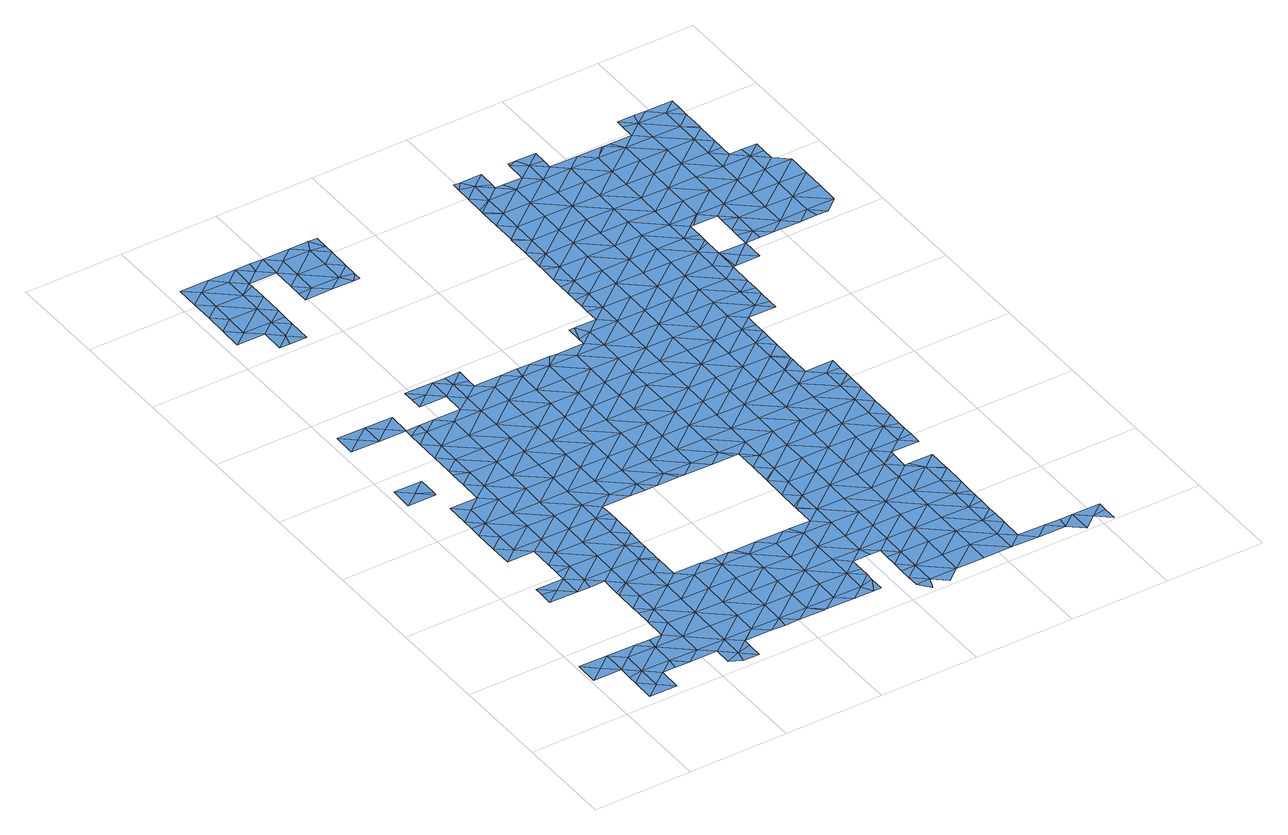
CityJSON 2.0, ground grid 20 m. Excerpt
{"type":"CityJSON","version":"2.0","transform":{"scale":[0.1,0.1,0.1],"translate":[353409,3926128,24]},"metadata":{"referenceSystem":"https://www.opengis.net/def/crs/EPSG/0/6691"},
"CityObjects":{
"waterbody1":{"type":"WaterBody","attributes":{"name":"4","class":"1140","function":"1","WaterBodyRiverFloodingRiskAttribute.description":"6","WaterBodyRiverFloodingRiskAttribute.rankOrg":"1","WaterBodyRiverFloodingRiskAttribute.adminType":"2","WaterBodyRiverFloodingRiskAttribute.scale":"L1"},"geometry":[{"type":"MultiSurface","lod":"1","boundaries":[[[0,1,2]],[[0,3,1]],[[0,2,4]],[[5,6,7]],[[8,6,5]],[[7,9,10]],[[3,0,4]],[[10,9,4]],[[9,7,6]],[[11,3,4]],[[8,12,6]],[[6,12,9]],[[4,9,11]],[[13,3,11]],[[12,14,9]],[[9,15,11]],[[16,14,12]],[[15,9,14]],[[13,11,15]],[[17,14,16]],[[13,15,18]],[[19,20,21]],[[22,15,14]],[[23,21,20]],[[17,22,14]],[[24,19,21]],[[25,24,21]],[[18,15,26]],[[23,25,21]],[[26,15,27]],[[15,22,27]],[[28,29,30]],[[22,17,31]],[[32,25,23]],[[33,26,27]],[[28,34,29]],[[35,26,33]],[[32,23,36]],[[37,30,38]],[[39,40,35]],[[41,42,25]],[[30,29,38]],[[22,43,27]],[[44,45,46]],[[32,41,25]],[[41,47,42]],[[40,39,48]],[[39,35,33]],[[31,46,45]],[[49,50,51]],[[49,37,50]],[[22,31,43]],[[36,52,32]],[[37,38,50]],[[41,53,47]],[[43,54,27]],[[27,55,33]],[[47,53,34]],[[56,45,44]],[[57,48,39]],[[51,58,59]],[[31,45,43]],[[60,48,57]],[[55,39,33]],[[60,61,62]],[[51,50,58]],[[29,34,63]],[[64,41,32]],[[62,61,52]],[[38,65,50]],[[56,66,45]],[[38,29,65]],[[45,67,43]],[[60,57,61]],[[34,53,63]],[[68,64,32]],[[27,54,55]],[[65,29,63]],[[32,52,68]],[[41,64,53]],[[45,66,67]],[[55,69,39]],[[39,70,57]],[[65,71,50]],[[59,58,72]],[[52,61,68]],[[69,70,39]],[[67,73,43]],[[57,70,61]],[[74,63,53]],[[64,75,53]],[[76,73,67]],[[58,50,77]],[[54,78,55]],[[77,50,71]],[[54,43,78]],[[61,79,68]],[[72,58,77]],[[63,80,65]],[[81,73,76]],[[78,43,73]],[[74,53,75]],[[80,71,65]],[[82,64,68]],[[78,83,55]],[[61,70,84]],[[77,85,72]],[[72,85,86]],[[83,87,55]],[[79,82,68]],[[80,63,74]],[[88,70,69]],[[61,84,79]],[[64,82,75]],[[69,55,87]],[[86,89,90]],[[91,84,70]],[[80,92,71]],[[71,93,77]],[[90,89,94]],[[87,88,69]],[[81,95,73]],[[96,78,73]],[[86,85,89]],[[97,74,75]],[[82,98,75]],[[94,99,100]],[[95,96,73]],[[84,101,79]],[[70,88,91]],[[94,89,99]],[[93,71,92]],[[85,77,93]],[[84,91,101]],[[102,89,85]],[[74,103,80]],[[104,82,79]],[[81,105,95]],[[83,78,96]],[[106,79,101]],[[97,75,98]],[[107,100,108]],[[109,87,83]],[[103,92,80]],[[100,99,108]],[[104,79,106]],[[110,85,93]],[[111,109,83]],[[112,113,82]],[[114,91,88]],[[115,107,108]],[[112,82,104]],[[116,117,118]],[[116,107,115]],[[111,83,96]],[[95,105,119]],[[102,85,110]],[[99,89,102]],[[98,82,113]],[[74,97,103]],[[87,120,88]],[[103,121,92]],[[92,122,93]],[[102,123,99]],[[116,115,117]],[[109,120,87]],[[124,95,119]],[[120,114,88]],[[95,125,96]],[[108,99,123]],[[97,98,126]],[[98,113,126]],[[124,125,95]],[[97,127,103]],[[128,111,96]],[[129,97,126]],[[122,92,121]],[[110,93,122]],[[117,115,130]],[[131,124,119]],[[132,108,123]],[[97,129,127]],[[110,133,102]],[[125,128,96]],[[115,108,134]],[[120,135,114]],[[136,121,103]],[[127,136,103]],[[134,108,132]],[[111,137,109]],[[138,110,122]],[[139,123,102]],[[130,115,134]],[[128,137,111]],[[109,137,120]],[[133,110,138]],[[133,139,102]],[[139,132,123]],[[124,131,140]],[[136,141,121]],[[142,136,127]],[[135,120,143]],[[144,124,140]],[[124,145,125]],[[146,138,122]],[[147,134,132]],[[122,121,148]],[[149,150,151]],[[120,152,143]],[[130,134,153]],[[154,128,125]],[[151,155,149]],[[148,121,141]],[[120,137,152]],[[156,132,139]],[[145,124,144]],[[154,137,128]],[[143,152,157]],[[158,141,136]],[[142,158,136]],[[133,138,146]],[[140,159,144]],[[149,155,160]],[[147,132,156]],[[122,148,146]],[[161,139,133]],[[153,134,147]],[[146,162,133]],[[154,125,145]],[[150,149,163]],[[137,164,152]],[[165,157,152]],[[162,161,133]],[[166,158,142]],[[167,160,153]],[[163,149,160]],[[139,161,156]],[[141,168,148]],[[164,137,154]],[[169,168,141]],[[153,147,167]],[[170,165,152]],[[144,171,145]],[[169,141,158]],[[148,172,146]],[[161,173,156]],[[156,174,147]],[[144,159,175]],[[176,160,167]],[[170,152,164]],[[166,177,158]],[[163,160,176]],[[168,172,148]],[[172,162,146]],[[154,145,171]],[[178,163,176]],[[147,179,167]],[[159,180,175]],[[144,175,171]],[[181,164,154]],[[182,169,158]],[[167,183,176]],[[174,156,173]],[[174,179,147]],[[182,158,177]],[[172,184,162]],[[162,185,161]],[[186,181,154]],[[187,178,176]],[[188,175,180]],[[189,187,176]],[[154,171,186]],[[190,171,175]],[[164,191,170]],[[167,179,183]],[[192,168,169]],[[176,183,189]],[[165,170,193]],[[194,188,180]],[[195,182,177]],[[161,196,173]],[[181,191,164]],[[197,192,169]],[[190,175,188]],[[185,162,184]],[[197,169,182]],[[173,196,174]],[[171,198,186]],[[199,171,190]],[[200,184,172]],[[171,199,198]],[[193,170,191]],[[161,185,196]],[[201,182,195]],[[172,168,200]],[[198,202,186]],[[183,179,203]],[[204,197,182]],[[205,193,191]],[[168,192,200]],[[184,206,185]],[[181,186,202]],[[174,196,207]],[[179,174,208]],[[182,201,204]],[[209,202,198]],[[208,174,207]],[[179,208,203]],[[210,192,197]],[[211,184,200]],[[205,191,212]],[[185,213,196]],[[214,181,202]],[[215,216,217]],[[217,216,218]],[[206,184,211]],[[191,181,219]],[[201,220,204]],[[196,213,207]],[[197,204,221]],[[222,223,218]],[[224,203,208]],[[181,214,219]],[[210,197,221]],[[225,211,200]],[[223,222,226]],[[212,191,219]],[[202,209,227]],[[185,206,213]],[[218,216,222]],[[200,192,225]],[[228,229,226]],[[227,230,202]],[[231,224,208]],[[232,221,204]],[[202,233,214]],[[228,226,222]],[[192,210,225]],[[232,204,220]],[[234,212,235]],[[227,229,228]],[[225,236,211]],[[237,231,208]],[[212,219,235]],[[238,239,240]],[[207,213,241]],[[208,207,237]],[[240,234,235]],[[216,242,222]],[[228,230,227]],[[238,243,239]],[[244,219,214]],[[242,216,245]],[[237,207,241]],[[238,240,235]],[[206,211,246]],[[233,202,230]],[[247,248,243]],[[249,250,221]],[[238,247,243]],[[246,211,236]],[[249,221,232]],[[232,220,251]],[[210,221,250]],[[210,252,225]],[[237,253,231]],[[213,206,254]],[[213,255,241]],[[235,219,244]],[[214,233,244]],[[250,252,210]],[[256,238,235]],[[222,242,257]],[[228,222,258]],[[254,206,246]],[[255,237,241]],[[259,260,261]],[[225,252,236]],[[259,248,260]],[[232,251,262]],[[248,247,260]],[[263,256,235]],[[222,257,258]],[[263,235,244]],[[230,228,264]],[[255,213,254]],[[232,265,249]],[[238,266,247]],[[265,232,262]],[[267,261,260]],[[268,261,267]],[[253,237,269]],[[236,270,246]],[[255,271,237]],[[256,266,238]],[[262,268,267]],[[228,258,264]],[[272,250,249]],[[242,273,257]],[[233,230,274]],[[233,275,244]],[[237,271,269]],[[247,276,260]],[[277,254,246]],[[265,262,267]],[[236,252,278]],[[266,276,247]],[[279,258,257]],[[230,264,274]],[[270,236,278]],[[280,252,250]],[[260,281,267]],[[282,255,254]],[[249,265,272]],[[273,279,257]],[[263,244,275]],[[283,256,263]],[[242,284,273]],[[271,285,269]],[[258,279,264]],[[233,274,275]],[[277,246,270]],[[275,283,263]],[[286,278,252]],[[267,287,265]],[[255,282,271]],[[250,272,288]],[[281,260,276]],[[281,287,267]],[[289,274,264]],[[250,288,280]],[[283,290,256]],[[256,291,266]],[[254,277,282]],[[292,273,284]],[[293,289,264]],[[282,294,271]],[[290,291,256]],[[293,264,279]],[[272,265,287]],[[286,252,280]],[[270,278,286]],[[295,277,270]],[[271,294,285]],[[296,288,272]],[[266,297,276]],[[275,274,289]],[[291,297,266]],[[273,298,279]],[[299,300,285]],[[301,272,287]],[[295,270,286]],[[302,282,277]],[[288,303,280]],[[304,300,305]],[[299,285,294]],[[281,276,297]],[[306,275,289]],[[296,303,288]],[[307,290,283]],[[273,292,298]],[[298,308,279]],[[300,299,305]],[[309,302,277]],[[302,294,282]],[[272,301,296]],[[283,275,310]],[[309,277,295]],[[297,311,281]],[[281,312,287]],[[280,313,286]],[[293,279,308]],[[310,275,306]],[[310,307,283]],[[314,298,292]],[[287,312,301]],[[290,315,291]],[[316,295,286]],[[289,293,317]],[[318,306,289]],[[302,319,294]],[[294,320,299]],[[307,315,290]],[[317,293,308]],[[312,281,311]],[[321,297,291]],[[305,299,322]],[[280,303,313]],[[295,316,309]],[[323,298,314]],[[298,324,308]],[[292,325,314]],[[298,323,324]],[[296,301,326]],[[316,286,313]],[[289,317,318]],[[318,327,306]],[[328,317,308]],[[329,303,296]],[[330,307,310]],[[301,312,326]],[[294,319,320]],[[326,331,296]],[[322,299,320]],[[332,308,324]],[[316,333,309]],[[309,334,302]],[[327,335,306]],[[331,329,296]],[[291,315,321]],[[308,332,328]],[[333,334,309]],[[310,306,335]],[[336,318,317]],[[311,297,337]],[[311,338,312]],[[322,339,340]],[[303,341,313]],[[342,317,328]],[[302,343,319]],[[310,335,330]],[[337,297,321]],[[315,307,344]],[[307,330,345]],[[322,320,339]],[[314,325,346]],[[317,342,336]],[[312,338,326]],[[347,340,339]],[[348,349,347]],[[344,307,345]],[[350,318,336]],[[330,335,351]],[[349,348,352]],[[348,347,339]],[[344,353,315]],[[327,318,354]],[[354,318,350]],[[316,313,341]],[[311,337,338]],[[343,355,319]],[[303,329,341]],[[356,357,352]],[[315,358,321]],[[302,334,343]],[[338,359,326]],[[354,360,327]],[[326,361,331]],[[362,339,320]],[[325,363,346]],[[341,364,316]],[[327,360,335]],[[320,319,355]],[[357,356,365]],[[356,352,348]],[[366,329,331]],[[333,367,334]],[[351,335,368]],[[369,348,339]],[[370,335,360]],[[333,316,367]],[[358,315,353]],[[337,321,358]],[[371,372,373]],[[361,326,359]],[[361,366,331]],[[371,365,372]],[[335,370,368]],[[346,363,374]],[[365,356,372]],[[362,320,355]],[[344,375,353]],[[316,364,367]],[[373,376,377]],[[337,378,338]],[[329,379,341]],[[380,356,348]],[[377,376,381]],[[382,337,358]],[[343,334,383]],[[384,385,363]],[[373,372,376]],[[369,339,362]],[[334,367,383]],[[374,363,385]],[[353,386,358]],[[381,387,388]],[[359,338,378]],[[353,375,389]],[[379,329,366]],[[388,387,390]],[[379,391,341]],[[337,382,378]],[[386,353,389]],[[381,376,387]],[[392,367,364]],[[348,369,380]],[[364,341,391]],[[393,366,361]],[[343,383,394]],[[355,343,395]],[[358,396,382]],[[397,358,386]],[[390,398,399]],[[372,356,400]],[[361,359,401]],[[391,392,364]],[[396,358,397]],[[385,384,402]],[[403,369,362]],[[390,387,398]],[[404,393,361]],[[359,378,401]],[[343,394,395]],[[356,380,400]],[[367,405,383]],[[362,355,403]],[[399,406,407]],[[376,372,408]],[[376,409,387]],[[410,411,366]],[[412,382,396]],[[410,366,393]],[[378,382,412]],[[402,413,385]],[[404,361,401]],[[379,366,411]],[[399,398,406]],[[408,372,400]],[[414,394,383]],[[415,416,417]],[[415,407,406]],[[355,395,403]],[[418,380,369]],[[419,391,379]],[[420,378,412]],[[421,379,411]],[[417,416,422]],[[405,367,392]],[[423,424,402]],[[401,378,425]],[[419,379,421]],[[378,420,425]],[[415,406,416]],[[409,376,408]],[[426,395,394]],[[427,369,403]],[[380,418,400]],[[428,429,422]],[[430,406,398]],[[413,402,424]],[[398,387,431]],[[432,401,425]],[[429,433,434]],[[435,391,419]],[[414,383,405]],[[404,401,436]],[[392,391,437]],[[422,416,428]],[[431,387,409]],[[431,430,398]],[[401,432,436]],[[437,391,435]],[[369,427,418]],[[436,438,404]],[[429,428,433]],[[393,404,439]],[[440,416,406]],[[438,439,404]],[[392,441,405]],[[426,394,414]],[[392,437,442]],[[408,400,443]],[[441,392,442]],[[430,440,406]],[[444,427,403]],[[403,395,445]],[[428,416,446]],[[400,418,443]],[[408,447,409]],[[445,395,426]],[[441,448,405]],[[433,428,449]],[[450,418,427]],[[428,446,451]],[[452,408,443]],[[453,431,409]],[[449,428,451]],[[446,416,440]],[[414,405,448]],[[444,403,445]],[[447,408,452]],[[447,453,409]],[[453,430,431]],[[454,443,418]],[[455,446,440]],[[456,448,441]],[[426,414,457]],[[450,454,418]],[[457,414,448]],[[427,444,450]],[[458,452,443]],[[453,459,430]],[[430,460,440]],[[445,426,461]],[[455,440,462]],[[463,447,452]],[[426,457,461]],[[456,464,448]],[[445,465,444]],[[460,462,440]],[[448,466,457]],[[467,465,445]],[[458,443,454]],[[463,453,447]],[[466,448,464]],[[460,430,459]],[[445,461,467]],[[468,457,466]],[[450,444,465]],[[469,454,450]],[[463,452,458]],[[461,457,470]],[[470,457,468]],[[471,472,462]],[[473,459,453]],[[474,475,472]],[[471,462,460]],[[476,473,453]],[[467,461,477]],[[461,470,478]],[[476,453,463]],[[450,465,469]],[[474,472,471]],[[477,461,478]],[[469,479,454]],[[459,480,460]],[[481,471,460]],[[458,454,479]],[[465,467,482]],[[467,477,482]],[[458,483,463]],[[484,482,477]],[[465,485,469]],[[486,465,482]],[[487,476,463]],[[474,471,488]],[[489,482,484]],[[490,471,481]],[[483,458,479]],[[459,473,480]],[[465,486,485]],[[481,460,480]],[[488,471,490]],[[469,491,479]],[[492,469,485]],[[487,463,483]],[[493,473,476]],[[469,492,491]],[[484,494,489]],[[495,481,480]],[[482,489,496]],[[476,487,497]],[[489,494,498]],[[499,500,491]],[[493,476,497]],[[479,491,500]],[[480,473,493]],[[489,498,496]],[[483,479,501]],[[502,495,480]],[[483,503,487]],[[501,479,500]],[[501,503,483]],[[504,500,499]],[[487,505,497]],[[480,493,502]],[[496,506,507]],[[507,506,508]],[[497,509,493]],[[496,510,506]],[[511,512,508]],[[505,487,503]],[[504,513,500]],[[514,501,500]],[[515,502,493]],[[511,504,512]],[[495,502,516]],[[508,506,511]],[[510,517,506]],[[501,514,503]],[[497,505,509]],[[515,518,502]],[[516,502,518]],[[504,511,513]],[[514,500,513]],[[493,509,515]],[[511,506,519]],[[515,520,518]],[[506,517,519]],[[521,503,514]],[[522,509,505]],[[519,523,511]],[[505,503,524]],[[513,511,523]],[[524,503,521]],[[522,515,509]],[[517,525,519]],[[523,526,513]],[[513,527,514]],[[520,515,528]],[[526,527,513]],[[522,505,524]],[[514,527,521]],[[529,528,515]],[[525,530,519]],[[521,531,524]],[[529,515,522]],[[527,531,521]],[[532,526,523]],[[533,522,524]],[[534,530,525]],[[528,535,536]],[[529,535,528]],[[523,519,537]],[[536,535,538]],[[519,530,537]],[[522,533,529]],[[526,539,527]],[[524,531,540]],[[541,538,535]],[[532,523,537]],[[533,524,540]],[[542,535,529]],[[543,531,527]],[[530,534,544]],[[533,542,529]],[[531,545,540]],[[539,526,532]],[[546,530,544]],[[541,535,547]],[[542,548,535]],[[545,549,540]],[[537,530,546]],[[540,550,533]],[[531,543,545]],[[527,539,543]],[[547,535,548]],[[540,549,550]],[[533,551,542]],[[543,552,545]],[[551,533,550]],[[537,546,553]],[[532,537,554]],[[539,555,543]],[[554,537,553]],[[556,542,551]],[[542,557,548]],[[557,542,556]],[[539,532,558]],[[543,559,552]],[[547,548,560]],[[561,559,543]],[[558,532,554]],[[539,558,555]],[[561,543,555]],[[562,548,557]],[[560,548,562]]]}]},
"waterbody2":{"type":"WaterBody","attributes":{"name":"4","class":"1140","function":"1","WaterBodyRiverFloodingRiskAttribute.description":"6","WaterBodyRiverFloodingRiskAttribute.rankOrg":"1","WaterBodyRiverFloodingRiskAttribute.adminType":"2","WaterBodyRiverFloodingRiskAttribute.scale":"L1"},"geometry":[{"type":"MultiSurface","lod":"1","boundaries":[[[563,564,565]],[[564,566,565]],[[565,567,568]],[[568,563,565]],[[567,565,566]]]}]},
"waterbody3":{"type":"WaterBody","attributes":{"name":"4","class":"1140","function":"1","WaterBodyRiverFloodingRiskAttribute.description":"6","WaterBodyRiverFloodingRiskAttribute.rankOrg":"1","WaterBodyRiverFloodingRiskAttribute.adminType":"2","WaterBodyRiverFloodingRiskAttribute.scale":"L1"},"geometry":[{"type":"MultiSurface","lod":"1","boundaries":[[[569,570,571]],[[572,570,569]],[[572,569,573]],[[573,118,574]],[[569,571,573]],[[574,575,572]],[[572,573,574]],[[575,574,118]]]}]},
"waterbody4":{"type":"WaterBody","attributes":{"name":"4","class":"1140","function":"1","WaterBodyRiverFloodingRiskAttribute.description":"6","WaterBodyRiverFloodingRiskAttribute.rankOrg":"1","WaterBodyRiverFloodingRiskAttribute.adminType":"2","WaterBodyRiverFloodingRiskAttribute.scale":"L1"},"geometry":[{"type":"MultiSurface","lod":"1","boundaries":[[[576,577,578]],[[576,578,579]],[[580,581,582]],[[580,582,583]],[[582,584,585]],[[580,586,587]],[[587,586,588]],[[589,590,577]],[[591,592,593]],[[593,592,594]],[[595,586,596]],[[588,586,595]],[[578,590,597]],[[577,590,578]],[[589,577,598]],[[579,578,599]],[[579,599,600]],[[589,601,602]],[[586,580,583]],[[593,603,604]],[[604,603,605]],[[606,605,603]],[[605,606,607]],[[606,579,607]],[[606,603,608]],[[609,608,603]],[[610,606,608]],[[611,605,612]],[[613,576,610]],[[614,615,616]],[[593,594,603]],[[587,581,580]],[[588,595,617]],[[605,611,604]],[[594,609,603]],[[612,605,607]],[[600,612,607]],[[579,600,607]],[[576,579,606]],[[610,576,606]],[[614,582,581]],[[601,598,618]],[[598,601,589]],[[618,619,601]],[[619,602,601]],[[582,585,583]],[[578,597,599]],[[616,582,614]],[[582,616,584]],[[585,584,619]],[[618,585,619]],[[583,585,618]],[[598,576,613]],[[598,577,576]],[[593,604,620]],[[596,621,622]],[[586,621,596]],[[623,622,621]],[[621,586,583]],[[620,591,593]],[[624,623,621]],[[583,624,621]],[[618,624,583]]]}]}
},
"vertices":[
[34,136,7],[6,160,7],[5,113,7],[63,159,7],[63,112,7],[61,20,7],[90,43,7],[62,67,7],[117,19,7],[90,89,7],[62,86,7],[91,135,7],[118,66,7],[120,158,7],[147,88,7],[148,134,7],[144,65,7],[175,65,7],[151,157,7],[67,371,7],[66,344,7],[95,366,7],[204,87,7],[123,343,7],[67,389,7],[123,388,7],[177,157,7],[205,133,7],[69,482,7],[97,505,7],[69,528,7],[232,64,7],[152,365,7],[205,180,7],[125,482,7],[178,203,7],[148,342,7],[70,575,7],[98,551,7],[206,226,7],[178,232,7],[152,411,7],[124,410,7],[261,86,7],[255,17,7],[260,40,7],[231,29,7],[124,435,7],[178,249,7],[71,598,7],[99,597,7],[71,621,7],[180,342,7],[153,458,7],[261,132,7],[262,179,7],[288,16,7],[207,272,7],[99,643,7],[72,667,7],[179,295,7],[208,318,7],[179,302,7],[154,504,7],[209,410,7],[155,550,7],[288,47,7],[289,63,7],[208,364,7],[263,225,7],[264,271,7],[155,596,7],[128,666,7],[317,85,7],[211,503,7],[210,457,7],[290,63,7],[156,642,7],[318,131,7],[265,363,7],[211,549,7],[345,62,7],[266,409,7],[319,178,7],[264,317,7],[157,688,7],[129,712,7],[320,224,7],[320,270,7],[158,735,7],[129,745,7],[293,294,7],[212,595,7],[213,642,7],[129,759,7],[374,84,7],[375,130,7],[267,502,7],[267,456,7],[158,781,7],[130,804,7],[293,340,7],[214,734,7],[268,548,7],[294,386,7],[372,61,7],[293,350,7],[131,851,7],[159,827,7],[376,223,7],[214,688,7],[375,177,7],[294,403,7],[295,432,7],[349,293,7],[160,874,7],[131,880,7],[159,897,7],[132,897,7],[402,61,7],[377,269,7],[269,595,7],[270,641,7],[215,780,7],[431,83,7],[431,129,7],[296,479,7],[296,524,7],[432,176,7],[296,500,7],[189,897,7],[455,60,7],[216,826,7],[271,733,7],[217,873,7],[378,292,7],[325,547,7],[433,222,7],[270,687,7],[272,779,7],[458,60,7],[326,594,7],[353,523,7],[406,292,7],[487,82,7],[488,128,7],[327,686,7],[273,872,7],[326,640,7],[218,965,7],[190,989,7],[190,966,7],[434,268,7],[245,896,7],[489,175,7],[190,942,7],[273,825,7],[419,291,7],[382,546,7],[516,59,7],[246,941,7],[329,778,7],[328,732,7],[247,988,7],[490,221,7],[462,291,7],[384,523,7],[274,918,7],[383,639,7],[382,593,7],[490,267,7],[545,127,7],[384,685,7],[329,824,7],[330,871,7],[544,81,7],[275,964,7],[410,522,7],[272,987,7],[331,917,7],[556,58,7],[546,220,7],[438,545,7],[303,940,7],[385,731,7],[385,777,7],[546,174,7],[304,987,7],[572,88,7],[303,957,7],[573,104,7],[547,266,7],[440,638,7],[519,290,7],[572,58,7],[455,522,7],[386,823,7],[439,592,7],[573,150,7],[573,123,7],[441,684,7],[466,521,7],[602,173,7],[359,939,7],[495,544,7],[532,290,7],[442,776,7],[387,870,7],[388,916,7],[610,150,7],[496,637,7],[441,730,7],[576,289,7],[443,822,7],[603,219,7],[648,10,7],[657,33,7],[629,32,7],[629,57,7],[604,265,7],[523,521,7],[496,591,7],[658,80,7],[629,80,7],[392,939,7],[497,683,7],[630,103,7],[631,149,7],[658,126,7],[630,127,7],[659,172,7],[417,938,7],[552,543,7],[660,218,7],[576,330,7],[605,312,7],[498,730,7],[444,915,7],[605,358,7],[576,340,7],[576,335,7],[444,869,7],[713,33,7],[577,381,7],[661,264,7],[685,10,7],[499,776,7],[606,404,7],[578,428,7],[552,590,7],[553,636,7],[569,520,7],[554,682,7],[459,938,7],[499,822,7],[500,868,7],[662,357,7],[714,79,7],[715,125,7],[578,431,7],[607,450,7],[579,474,7],[579,520,7],[661,311,7],[716,171,7],[608,542,7],[663,403,7],[608,496,7],[579,509,7],[473,937,7],[555,775,7],[501,914,7],[609,589,7],[771,78,7],[717,217,7],[717,263,7],[664,449,7],[556,821,7],[555,729,7],[772,124,7],[611,681,7],[664,495,7],[557,867,7],[718,310,7],[770,32,7],[530,936,7],[611,728,7],[665,541,7],[610,635,7],[773,216,7],[719,356,7],[720,402,7],[827,31,7],[772,170,7],[558,913,7],[612,774,7],[667,634,7],[720,449,7],[828,77,7],[558,959,7],[530,950,7],[666,588,7],[614,866,7],[667,680,7],[531,983,7],[542,983,7],[774,262,7],[775,355,7],[828,123,7],[613,820,7],[775,309,7],[721,495,7],[722,541,7],[668,727,7],[856,54,7],[776,401,7],[669,773,7],[829,169,7],[830,215,7],[614,912,7],[615,958,7],[777,448,7],[587,982,7],[856,55,7],[857,99,7],[884,30,6],[723,587,7],[831,261,7],[857,146,7],[724,679,7],[803,332,7],[723,633,7],[857,128,7],[670,819,7],[670,865,7],[831,308,7],[858,192,7],[778,494,7],[779,540,7],[616,1005,7],[587,1011,7],[725,726,7],[858,171,7],[671,911,7],[804,377,7],[804,369,7],[912,53,6],[588,1029,7],[617,1051,7],[588,1050,7],[858,206,7],[811,332,7],[588,1074,7],[833,400,7],[859,238,7],[672,957,7],[617,1097,7],[589,1095,7],[834,447,7],[779,586,7],[860,284,7],[780,632,7],[673,1004,7],[940,29,6],[726,772,7],[589,1121,7],[781,678,7],[726,818,7],[860,331,7],[673,1050,7],[860,286,7],[590,1154,7],[618,1144,7],[590,1167,7],[942,52,6],[861,376,7],[619,1190,7],[590,1178,7],[835,539,7],[782,725,7],[674,1096,7],[591,1213,7],[834,493,7],[727,864,7],[969,5,6],[969,52,6],[862,423,7],[620,1236,7],[591,1256,7],[862,401,7],[592,1259,7],[782,771,7],[783,817,7],[809,655,7],[728,910,7],[729,957,7],[863,469,7],[862,438,7],[620,1282,7],[592,1306,7],[675,1143,7],[836,585,7],[997,28,6],[729,1003,7],[837,631,7],[784,864,7],[621,1328,7],[593,1346,7],[676,1189,7],[676,1235,7],[809,696,7],[809,701,7],[863,515,7],[1026,51,6],[785,910,7],[593,1351,7],[622,1374,7],[593,1358,7],[731,1095,7],[810,748,7],[863,516,7],[809,708,7],[594,1398,7],[1025,4,6],[1025,33,6],[864,562,7],[785,956,7],[730,1049,7],[623,1421,7],[594,1428,7],[678,1327,7],[677,1281,7],[865,594,7],[608,1444,7],[595,1445,7],[811,777,7],[865,608,7],[811,793,7],[865,630,7],[866,654,7],[679,1373,7],[812,840,7],[811,815,7],[732,1142,7],[787,1048,7],[786,1002,7],[651,1397,7],[733,1234,7],[841,863,7],[652,1444,7],[788,1094,7],[651,1408,7],[732,1188,7],[734,1280,7],[788,1141,7],[667,1397,7],[869,839,7],[841,909,7],[789,1187,7],[735,1326,7],[735,1372,7],[842,955,7],[707,1396,7],[790,1233,7],[869,858,7],[844,1047,7],[869,885,7],[843,1001,7],[870,904,7],[844,1093,7],[870,931,7],[736,1419,7],[708,1437,7],[791,1325,7],[724,1443,7],[708,1443,7],[791,1279,7],[871,977,7],[871,975,7],[845,1140,7],[792,1372,7],[764,1395,7],[872,1024,7],[846,1186,7],[875,977,7],[873,1070,7],[872,1059,7],[847,1232,7],[765,1442,7],[900,1000,7],[765,1416,7],[873,1116,7],[873,1086,7],[848,1325,7],[927,977,7],[821,1394,7],[928,1023,7],[847,1279,7],[927,978,7],[879,1116,7],[902,1139,7],[903,1185,7],[849,1371,7],[903,1231,7],[930,1115,7],[904,1278,7],[957,1045,7],[928,1050,7],[929,1069,7],[905,1324,7],[957,1023,7],[958,1091,7],[929,1101,7],[958,1138,7],[959,1184,7],[906,1370,7],[872,1394,7],[985,1022,7],[878,1393,7],[1014,1044,7],[888,1393,7],[960,1230,7],[962,1323,7],[1014,1091,7],[961,1277,7],[1041,1021,7],[1015,1137,7],[1016,1183,7],[934,1393,7],[962,1369,7],[1070,1044,7],[1017,1229,7],[1072,1136,7],[1018,1322,7],[1076,1021,7],[963,1415,7],[935,1422,7],[1071,1090,7],[935,1439,7],[1073,1182,7],[1017,1276,7],[969,1439,7],[1019,1368,7],[1073,1228,7],[1099,1020,7],[1045,1252,7],[1127,1043,7],[992,1438,7],[1020,1414,7],[1046,1276,7],[1046,1299,7],[1047,1344,7],[1071,1252,7],[1128,1089,7],[1129,1135,7],[1102,1204,7],[1047,1347,7],[1047,1391,7],[1129,1181,7],[1102,1251,7],[1048,1437,7],[1102,1229,7],[1048,1412,7],
[16,761,7],[15,714,7],[44,737,7],[72,713,7],[73,721,7],[73,760,7],
[47,922,7],[19,945,7],[18,899,7],[76,944,7],[76,898,7],[104,921,7],[133,943,7],
[112,1383,6],[112,1429,6],[56,1430,6],[55,1384,6],[282,1380,6],[311,1403,6],[282,1426,6],[225,1381,6],[254,1450,6],[226,1427,6],[281,1334,6],[310,1356,6],[309,1329,6],[141,1452,6],[85,1453,6],[103,1221,6],[137,1220,6],[109,1244,6],[138,1267,6],[296,1311,6],[252,1312,6],[27,1454,6],[140,1405,6],[27,1407,6],[26,1361,6],[169,1428,6],[172,1452,6],[110,1291,6],[82,1268,6],[53,1292,6],[111,1337,6],[54,1338,6],[139,1313,6],[138,1291,6],[139,1359,6],[24,1269,6],[25,1315,6],[140,1396,6],[311,1421,6],[311,1449,6],[293,1450,6],[309,1311,6],[197,1405,6],[198,1451,6],[81,1221,6],[224,1335,6],[196,1312,6],[196,1332,6],[196,1358,6]
]}
